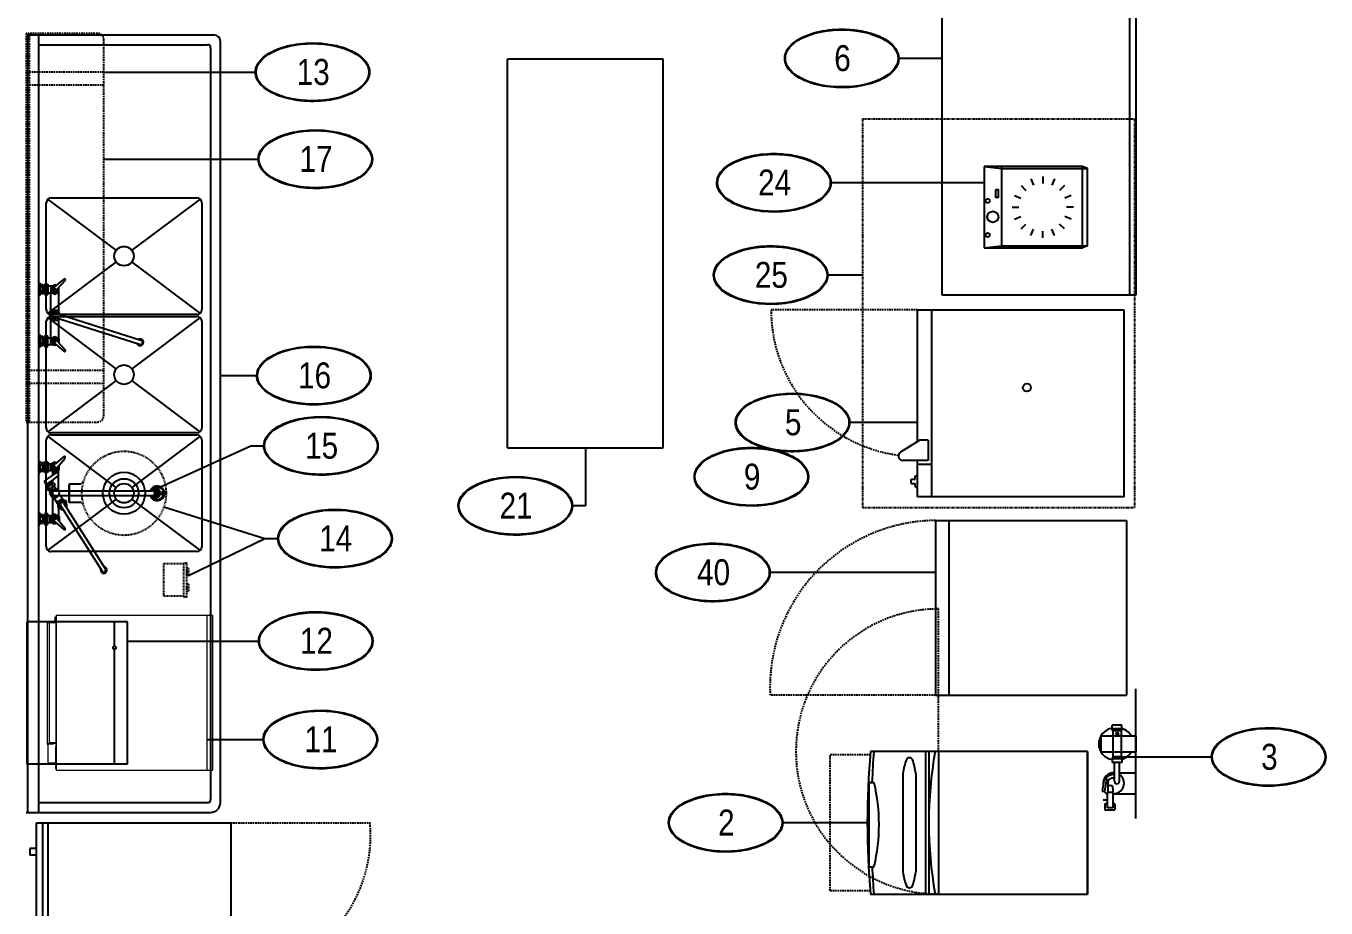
# Model space of a CAD drawing. Extents: x 1854 to 13881, y 653 to 2008.
# Drawn here: x 2935.5 to 3136.2, y 1582.8 to 1719 of the extents above; entities that cross this region are included whole.
import ezdxf
from ezdxf import colors
from ezdxf.entities.mleader import LeaderData, LeaderLine
from ezdxf.enums import TextEntityAlignment as Align
from ezdxf.math import Vec2, Vec3

# ---------------------------------------------------------------- set-up
doc = ezdxf.new("R2010")
doc.units = 0
doc.header["$LTSCALE"] = 0.5
doc.header["$MEASUREMENT"] = 0
for name, pattern in [('DASHED', [0.75, 0.5, -0.25]), ('HIDDEN', [0.375, 0.25, -0.125]), ('PHANTOM2', [1.25, 0.625, -0.125, 0.125, -0.125, 0.125, -0.125])]:
    doc.linetypes.add(name, pattern=pattern)
for name, color, linetype in [('200', 8, 'Continuous'), ('201', 8, 'HIDDEN'), ('204', 8, 'Continuous'), ('206-KCL-DS', 8, 'DASHED'), ('FS-EQPLAN', 8, 'Continuous'), ('FS-EQUIP', 8, 'Continuous'), ('FS-EXHAUST', 8, 'PHANTOM2'), ('P-PLBG-ITEM', 8, 'Continuous')]:
    doc.layers.add(name, color=color, linetype=linetype)
doc.styles.get("Standard").update_dxf_attribs({"font": 'technic_.ttf', "height": 5})

# ---------------------------------------------------------------- blocks, each defined once
blk = doc.blocks.new('MNAX250P')
at = {"layer": '200'}
for p, q in [((12, -4.83), (12, -28.35)), ((34, -4.83), (12, -4.83)), ((34, -28.35), (34, -4.83)), ((12, -27.85), (34, -27.85))]:
    blk.add_line(p, q, dxfattribs=at)
blk.add_arc((23, 33.33), 62.66, 259.8895, 280.1105, dxfattribs=at)
at = {"layer": '206-KCL-DS'}
blk.add_line((12, -27.85), (-10, -27.85), dxfattribs=at)
blk.add_arc((12, -27.85), 22, 180, 0, dxfattribs=at)
blk = doc.blocks.new('MNB040P')
at = {"layer": '200'}
for p, q in [((8, -5), (8, -38.5)), ((8, -5), (30, -5)), ((30, -38.5), (30, -5)), ((8, -29.5), (30, -29.5)), ((8, -30), (30, -30)), ((11.4, -31.5), (26.6, -31.5)), ((11.4, -33.5), (26.6, -33.5)), ((12.77, -38.77), (12.77, -37.94)), ((25.78, -38.74), (25.78, -37.94)), ((12.77, -38.77), (25.78, -38.74))]:
    blk.add_line(p, q, dxfattribs=at)
for centre, radius, start, end in [((9.5, -32.5), 0.527, 118.7662, 241.2338), ((12.54, -40.68), 9.25, 97.039, 110.8817), ((25.46, -40.68), 9.25, 69.1183, 82.961), ((28.5, -32.5), 0.527, 298.7662, 61.2338), ((12.54, -24.32), 9.25, 249.1183, 262.961), ((25.46, -24.32), 9.25, 277.039, 290.8817), ((23, 186.25), 224.76, 266.1733, 267.3918), ((19.28, -65.43), 28.24, 76.8326, 103.1674), ((15, 186.25), 224.76, 272.7494, 273.8267), ((19, 82.25), 121.25, 264.7949, 275.2051)]:
    blk.add_arc(centre, radius, start, end, dxfattribs=at)
at = {"layer": '206-KCL-DS'}
for p, q in [((8.5, -38.5), (8.5, -44.75)), ((29.5, -38.5), (29.5, -44.75)), ((29.5, -44.75), (8.5, -44.75))]:
    blk.add_line(p, q, dxfattribs=at)
blk = doc.blocks.new('EVA45P')
at = {"layer": '200'}
for p, q in [((19.99, 0), (0, 0)), ((7.25, 0), (9.75, 0)), ((7.25, -5.4), (7.25, 0)), ((9.75, -5.4), (9.75, 0)), ((12.95, -2.54), (12.95, 0)), ((16.2, -3.45), (16.2, 0)), ((6.17, -2.19), (5.62, -2.19)), ((5.62, -2.19), (5.62, -3.69)), ((6.17, -3.69), (5.62, -3.69)), ((10.83, -2.19), (11.38, -2.19)), ((10.83, -3.69), (11.38, -3.69)), ((11.38, -2.19), (11.38, -3.69)), ((14.27, -2.54), (11.38, -2.54)), ((14.27, -3.34), (11.38, -3.34)), ((15.33, -3.56), (16.01, -3.56)), ((18.38, -3.53), (16.01, -3.53)), ((16.01, -3.53), (16.01, -4.39)), ((17.74, -3.26, -0.08), (18.68, -3.26, -0.08)), ((17.74, -3.26, -0.08), (17.74, -3.53, -0.08)), ((18.68, -4.81), (18.68, -3.26)), ((15.33, -4.36), (16.01, -4.36)), ((18.38, -4.39), (16.01, -4.39)), ((17.74, -4.39, -0.08), (17.74, -4.81, -0.08)), ((17.74, -4.81, -0.08), (18.68, -4.81, -0.08))]:
    blk.add_line(p, q, dxfattribs=at)
for centre, radius, start, end in [((8.75, -3), 2.75, 123.0557, 162.8826), ((8.25, -3), 2.75, 17.1174, 56.9443), ((8.5, -3.31), 2.44, 189.0145, 350.9855), ((14.57, -3.45), 1.62, 176.2036, 278.5383), ((14.27, -2.94), 0.4, 270, 90), ((15.33, -3.96), 0.4, 90, 270), ((15.44, -3.45), 1.85, 357.3003, 357.4357), ((14.7, -3.45), 1.85, 308.9305, 329.2327)]:
    blk.add_arc(centre, radius, start, end, dxfattribs=at)
at = {"layer": '204'}
for p, q in [((6.17, -2.19), (6.48, -2.29)), ((6.17, -2.19), (6.17, -3.69)), ((6.48, -3.56), (6.17, -3.69)), ((6.48, -2.29), (10.52, -2.29)), ((6.48, -2.29), (6.48, -3.56)), ((6.48, -3.56), (10.52, -3.56)), ((10.83, -2.19), (10.52, -2.29)), ((10.52, -2.29), (10.52, -3.56)), ((10.52, -3.56), (10.83, -3.69)), ((10.83, -2.19), (10.83, -3.69)), ((18.38, -3.53), (18.38, -4.39)), ((7.25, -5.4), (9.75, -5.4)), ((13.86, -4.89, 0.08), (13.93, -4.49, 0.08)), ((13.86, -4.89, 0.08), (15.8, -5.23, 0.08)), ((13.92, -4.26, 0.08), (13.96, -4.03, 0.08)), ((13.92, -4.26, 0.08), (14.51, -4.37, 0.08)), ((15.87, -4.83, 0.08), (13.93, -4.49, 0.08)), ((14.02, -4.51, 0.08), (14.06, -4.29, 0.08)), ((14.51, -4.37, 0.08), (15.27, -4.37, 0.08)), ((15.11, -4.7, 0.08), (15.11, -4.7, 0.08)), ((15.11, -4.7, 0.08), (15.11, -4.7, 0.08)), ((15.8, -5.23, 0.08), (15.87, -4.83, 0.08)), ((17.19, -4.39), (17.19, -5.07, -0.04))]:
    blk.add_line(p, q, dxfattribs=at)
blk.add_circle((6.93, -2.86), 0.19, dxfattribs=at)
for centre, radius, start, end in [((14.57, -3.45), 1.62, 356.9234, 146.0466), ((14.7, -3.45, 0.08), 1.47, 175.8163, 237.0627), ((14.7, -3.45, 0.08), 0.938, 173.4106, 218.2162)]:
    blk.add_arc(centre, radius, start, end, dxfattribs=at)
blk = doc.blocks.new('MTB034P')
at = {"layer": '200'}
for p, q in [((31.88, -2), (3, -2)), ((3, -33.88), (3, -2)), ((31.88, -2), (31.88, -33.88)), ((31.88, -31.69), (3, -31.69)), ((26.81, -33.88), (26.81, -31.69)), ((23.35, -33.88), (3, -33.88)), ((23.13, -32.26), (23.13, -33.52)), ((23.13, -32.26), (26.24, -32.26)), ((23.13, -33.52), (24.96, -36.51)), ((26.24, -32.26), (26.24, -36.15)), ((31.88, -33.88), (26.24, -33.88)), ((28.66, -34.24), (28.5, -33.88)), ((30.29, -34.24), (30.46, -33.88)), ((29.16, -34.24), (28.66, -34.24)), ((29.16, -34.89), (29.16, -34.24)), ((29.79, -34.89), (29.16, -34.89)), ((29.79, -34.89), (29.79, -34.24)), ((30.29, -34.24), (29.79, -34.24))]:
    blk.add_line(p, q, dxfattribs=at)
blk.add_circle((15, -17), 0.626, dxfattribs=at)
blk.add_arc((25.55, -36.15), 0.689, 211.509, 0, dxfattribs=at)
at = {"layer": '206-KCL-DS'}
blk.add_line((3, -33.88), (3, -56.5), dxfattribs=at)
blk.add_arc((3, -33.88), 22.62, 270, 352.5076, dxfattribs=at)
blk = doc.blocks.new('HC77067P')
at = {"layer": '200', "lineweight": 20}
for p, q in [((4.13, -1.36), (4.13, 0)), ((22.8, 0), (4.13, 0)), ((22.8, -1.21), (22.8, 0)), ((0, -25.51), (0, -1.39)), ((23.94, -1.39), (0, -1.39)), ((1.44, -1.3), (0.33, -1.3)), ((0.88, -1.39), (0.88, -1.36)), ((23.06, -1.36), (0.88, -1.36)), ((1.11, -1.3), (1.11, -0.19)), ((1.11, -0.19), (1.15, -0.19)), ((1.15, -0.15), (1.15, -1.3)), ((1.15, -0.15), (4.03, -0.15)), ((1.44, -1.3), (1.44, -1.29)), ((3.63, -1.29), (1.44, -1.29)), ((3.63, -1.36), (3.63, -1.29)), ((4.03, -0.99), (4.03, -0.1)), ((4.07, -0.99), (4.03, -0.99)), ((4.07, -0.99), (4.07, -0.1)), ((4.07, -0.15), (4.13, -0.15)), ((4.28, -1.36), (4.28, -0.44)), ((4.36, -0.36), (22.8, -0.36)), ((22.84, -1.21), (22.84, -0.09)), ((22.9, -1.27), (23.68, -1.27)), ((23.68, -1.3), (22.9, -1.3)), ((23.06, -1.36), (23.06, -1.39)), ((23.68, -1.27), (23.68, -1.3)), ((23.94, -1.39), (23.94, -25.51)), ((0, -24.7), (23.94, -24.7)), ((0.07, -25.59), (23.87, -25.59))]:
    blk.add_line(p, q, dxfattribs=at)
for centre, radius, start, end in [((4.13, -0.1), 0.098, 90, 180), ((0.33, -1.45), 0.141, 90, 157.4298), ((4.13, -0.1), 0.063, 90, 180), ((4.36, -0.44), 0.08, 90, 180), ((22.74, -0.09), 0.098, 0, 49.9542), ((22.9, -1.21), 0.098, 180, 270), ((22.9, -1.21), 0.063, 180, 270), ((23.61, -1.45), 0.141, 22.5702, 90), ((0.07, -25.51), 0.0716, 180, 270), ((23.87, -25.51), 0.0716, 270, 360)]:
    blk.add_arc(centre, radius, start, end, dxfattribs=at)
blk = doc.blocks.new('ADA233P')
at = {"layer": '200'}
for p, q in [((0, 0), (22, 0)), ((22, -15.5), (22, 0)), ((0, -15.5), (0, 0)), ((0, -13.5), (17.75, -13.5)), ((18.25, -13.5), (22, -13.5)), ((0, -15.5), (22, -15.5))]:
    blk.add_line(p, q, dxfattribs=at)
blk.add_circle((18, -13.5), 0.25, dxfattribs=at)
blk = doc.blocks.new('Wall shelf 1260')
at = {"layer": 'FS-EQUIP', "linetype": 'DASHED'}
for p, q in [((34.1, 6.24), (-25.9, 6.24)), ((-25.9, 6.24), (-25.9, -4.76)), ((-19.9, 6.24), (-19.9, -5.76)), ((-17.9, 6.24), (-17.9, -5.76)), ((26.1, -5.76), (26.1, 6.24)), ((28.1, -5.76), (28.1, 6.24)), ((34.1, -4.76), (34.1, 6.24)), ((34.1, 5.74), (-25.9, 5.74)), ((-24.9, -5.76), (33.1, -5.76))]:
    blk.add_line(p, q, dxfattribs=at)
for centre, start, end in [((-24.9, -4.76), 180, 270), ((33.1, -4.76), 270, 0)]:
    blk.add_arc(centre, 1, start, end, dxfattribs=at)
blk = doc.blocks.new('SJA025P')
at = {"layer": '200'}
for p, q in [((-17.58, -6.81), (-15.74, -6.81)), ((-17.58, -6.81), (-17.58, -9.7)), ((-17.58, -9.7), (-17.58, -7)), ((-15.74, -9.7), (-17.58, -9.7))]:
    blk.add_line(p, q, dxfattribs=at)
for radius in [3.25, 2.25]:
    blk.add_circle((-9.09, -8.25), radius, dxfattribs=at)
at = {"layer": '201'}
for p, q in [((-15.38, -6.58), (-15.74, -6.81)), ((-15.38, -9.93), (-15.74, -9.7))]:
    blk.add_line(p, q, dxfattribs=at)
blk.add_circle((-9.09, -8.25), 6.5, dxfattribs=at)
blk = doc.blocks.new('SJA006P')
at = {"layer": '201'}
for p, q in [((-5.21, -0.18), (-0.15, -0.18)), ((-5.21, -3.23), (-5.21, -0.18)), ((-0.15, -0.18), (-0.15, -3.23)), ((-5.33, -3.73), (-5.33, -3.23)), ((-5.33, -3.23), (-0.03, -3.23)), ((-5.33, -3.73), (-0.03, -3.73)), ((-4.46, -3.98), (-4.46, -3.73)), ((-4.46, -3.73), (-3.34, -3.73)), ((-3.34, -3.98), (-4.46, -3.98)), ((-3.34, -3.98), (-3.34, -3.73)), ((-2.02, -3.98), (-2.02, -3.73)), ((-2.02, -3.73), (-0.9, -3.73)), ((-0.9, -3.98), (-2.02, -3.98)), ((-0.9, -3.98), (-0.9, -3.73)), ((-0.03, -3.23), (-0.03, -3.73))]:
    blk.add_line(p, q, dxfattribs=at)
blk = doc.blocks.new('F-pre-add on faucet splash')
at = {"layer": 'FS-EQUIP', "linetype": 'Continuous'}
for p, q in [((8.58, 15), (8.58, 16.17)), ((8.88, 15), (8.88, 16.17)), ((8.75, 14.78), (8.23, 14.48)), ((8.23, 14.48), (8.23, 13.89)), ((8.33, 14.9), (8.33, 14.56)), ((8.38, -0.94), (8.38, 14.18)), ((9.26, 14.48), (8.75, 14.78)), ((9.07, -0.94), (9.07, 14.18)), ((9.14, 14.56), (9.14, 14.91)), ((9.26, 13.89), (9.26, 14.48)), ((8.23, 13.89), (8.38, 13.8)), ((9.07, 13.78), (9.26, 13.89)), ((10.31, 0.49), (20.44, 6.91)), ((10.64, -0.02), (20.76, 6.39)), ((4.35, -0.96), (3.1, 0.49)), ((4.75, -0.57), (3.3, 0.68)), ((9.72, 0.3), (9.07, -0.11)), ((10.03, 0.9), (9.66, 0.19)), ((9.66, 0.19), (10.09, -0.5)), ((10.84, 0.94), (10.03, 0.9)), ((10.89, 0.86), (10.84, 0.94)), ((10.9, -0.47), (11.28, 0.25)), ((11.28, 0.25), (11.22, 0.34)), ((12.7, -0.57), (14.15, 0.68)), ((13.1, -0.96), (14.34, 0.49)), ((4.09, -0.66), (3.94, -0.94)), ((3.94, -0.94), (4.33, -1.62)), ((4.18, -2.01), (4.18, -1.36)), ((4.33, -1.62), (5.12, -1.62)), ((5.12, -0.25), (4.39, -0.25)), ((5.51, -0.94), (5.12, -0.25)), ((5.12, -1.62), (5.51, -0.94)), ((8.38, -0.34), (5.17, -0.34)), ((5.25, -2.01), (5.25, -1.56)), ((5.98, -1.21), (5.35, -1.21)), ((6.54, -2.04), (5.4, -0.36)), ((6.68, -1.16), (6.21, -0.61)), ((7.23, -1.21), (6.72, -1.21)), ((7.37, -2.24), (6.72, -1.21)), ((6.94, -1.56), (7.16, -1.56)), ((7.01, -1.67), (7.17, -1.57)), ((7.54, -2.14), (7.1, -1.46)), ((7.15, -1.09), (7.52, -0.86)), ((7.89, -2.25), (7.15, -1.09)), ((7.28, -2.1), (7.44, -2)), ((7.33, -1.37), (7.7, -1.13)), ((8.26, -2.02), (7.52, -0.86)), ((8.11, -0.71), (7.63, -1.02)), ((7.71, -1.98), (8.08, -1.74)), ((8.38, -0.42), (8.1, -0.58)), ((8.1, -1.3), (8.1, -0.58)), ((8.72, -1.66), (8.1, -1.3)), ((8.7, -1.52), (8.16, -1.86)), ((9.35, -1.3), (8.72, -1.66)), ((9.35, -0.58), (9.07, -0.42)), ((10.33, -0.49), (9.31, -1.13)), ((9.35, -1.3), (9.35, -0.58)), ((12.09, -1.21), (9.35, -1.21)), ((10.09, -0.5), (10.9, -0.47)), ((10.97, -0.34), (12.28, -0.34)), ((11.94, -0.94), (12.33, -0.25)), ((12.33, -1.62), (11.94, -0.94)), ((12.2, -2.01), (12.2, -1.56)), ((12.33, -0.25), (13.06, -0.25)), ((13.12, -1.62), (12.33, -1.62)), ((13.51, -0.94), (13.12, -1.62)), ((13.26, -2.01), (13.26, -1.36)), ((13.35, -0.66), (13.51, -0.94)), ((3.72, -3.31), (4.04, -3.17)), ((5.73, -3.31), (3.72, -3.31)), ((3.91, -2.01), (5.52, -2.01)), ((3.91, -2.53), (3.91, -2.01)), ((5.52, -2.53), (3.91, -2.53)), ((3.95, -3.21), (4.04, -3.17)), ((5.4, -3.17), (4.04, -3.17)), ((5.4, -2.79), (4.05, -2.79)), ((4.05, -2.79), (4.05, -3.17)), ((4.17, -2.53), (4.17, -2.79)), ((4.34, -2.01), (4.34, -2.53)), ((4.38, -2.79), (4.38, -3.17)), ((5.07, -2.79), (5.07, -3.17)), ((5.11, -2.01), (5.11, -2.53)), ((5.27, -2.53), (5.27, -2.79)), ((5.4, -2.79), (5.4, -3.17)), ((5.5, -3.21), (5.4, -3.17)), ((5.72, -3.31), (5.4, -3.17)), ((5.52, -2.01), (5.52, -2.53)), ((6.85, -2.53), (6.54, -2.04)), ((7.37, -2.24), (6.85, -2.53)), ((7.89, -2.25), (8.26, -2.02)), ((11.72, -3.31), (12.04, -3.17)), ((13.74, -3.31), (11.72, -3.31)), ((11.93, -2.01), (11.93, -2.53)), ((13.54, -2.01), (11.93, -2.01)), ((11.93, -2.53), (13.54, -2.53)), ((12.05, -2.79), (13.4, -2.79)), ((12.05, -2.79), (12.05, -3.17)), ((12.05, -3.17), (13.4, -3.17)), ((12.17, -2.53), (12.17, -2.79)), ((12.33, -2.01), (12.33, -2.53)), ((12.38, -2.79), (12.38, -3.17)), ((13.07, -2.79), (13.07, -3.17)), ((13.11, -2.01), (13.11, -2.53)), ((13.27, -2.53), (13.27, -2.79)), ((13.4, -2.79), (13.4, -3.17)), ((13.72, -3.31), (13.4, -3.17)), ((13.54, -2.53), (13.54, -2.01))]:
    blk.add_line(p, q, dxfattribs=at)
for centre, radius in [((4.73, -0.94), 0.125), ((8.72, -0.89), 0.636), ((12.72, -0.94), 0.125)]:
    blk.add_circle(centre, radius, dxfattribs=at)
for centre, radius, start, end in [((8.73, 16.11), 0.157, 16.6973, 163.3027), ((8.75, 14.88), 1.13, 98.3649, 246.4699), ((8.75, 14.88), 1, 99.418, 220.2976), ((8.7, 14.53), 0.777, 98.8896, 230.5746), ((8.69, 14.53), 0.516, 101.8455, 207.8101), ((8.72, 14.19), 0.344, 358.2933, 181.7067), ((8.73, 15.04), 0.157, 196.6973, 343.3027), ((8.75, 14.88), 1.13, 293.1286, 83.0369), ((8.75, 14.88), 1, 316.6428, 82.1625), ((8.77, 14.53), 0.777, 309.4254, 81.1104), ((8.79, 14.53), 0.516, 336.3778, 78.1545), ((20.6, 6.64), 0.485, 249.8925, 171.9995), ((20.6, 6.65), 0.305, 301.0047, 123.7042), ((3.22, 0.56), 0.141, 57.2835, 212.7165), ((10.47, 0.22), 0.559, 66.4749, 0.4966), ((10.47, 0.22), 0.443, 77.3837, 350.6187), ((10.45, 0.22), 0.306, 117.0986, 308.6472), ((14.22, 0.56), 0.141, 327.2835, 122.7165), ((4.72, -0.94), 0.555, 163.3337, 106.9662), ((4.73, -0.94), 0.375, 183.4134, 86.5866), ((5.63, -1.08), 0.75, 38.9257, 107.3415), ((6.3, -1.48), 0.5, 32.3545, 40.3545), ((7.48, -1.48), 0.375, 132.4796, 176.3657), ((8.72, -0.94), 0.53, 130.435, 49.565), ((8.72, -0.94), 0.344, 180, 0), ((12.72, -0.94), 0.555, 73.0338, 16.6663), ((12.72, -0.94), 0.375, 93.4134, 356.5866), ((4.38, -3.13), 3.66205343881779e-15, 236.3099, 111.8761), ((5.07, -3.13), 3.66205343881779e-15, 68.1239, 303.6901), ((7.67, -1.79), 0.375, 248.3432, 292.2293), ((12.38, -3.13), 3.66205343881779e-15, 236.3099, 111.8761), ((13.07, -3.13), 3.66205343881779e-15, 68.1239, 303.6901)]:
    blk.add_arc(centre, radius, start, end, dxfattribs=at)
blk = doc.blocks.new('F-Faucet - splash mounted')
at = {"layer": 'FS-EQUIP'}
for p, q in [((-2.46, 4.96), (-2.46, 2.93)), ((-2.46, 4.96), (-2.31, 4.63)), ((-1.94, 4.65), (-2.31, 4.65)), ((-1.68, 4.5), (-1.94, 4.5)), ((-1.68, 3.13), (-1.68, 4.76)), ((-1.68, 4.76), (-1.15, 4.76)), ((-1.15, 4.76), (-1.15, 3.13)), ((-1.15, 4.49), (-0.32, 4.49)), ((-2.46, 2.93), (-2.31, 3.27)), ((-1.94, 3.25), (-2.31, 3.25)), ((-1.68, 3.4), (-1.94, 3.4)), ((-1.68, 3.13), (-1.15, 3.13)), ((-1.15, 3.42), (-0.7, 3.42)), ((-2.46, -3.04), (-2.31, -3.37)), ((-2.46, -5.07), (-2.46, -3.04)), ((-1.94, -3.35), (-2.31, -3.35)), ((-1.68, -3.5), (-1.94, -3.5)), ((-1.68, -3.24), (-1.15, -3.24)), ((-1.68, -3.24), (-1.68, -4.87)), ((-1.15, -4.87), (-1.15, -3.24)), ((-1.15, -3.53), (-0.7, -3.53)), ((-2.46, -5.07), (-2.31, -4.73)), ((-1.94, -4.75), (-2.31, -4.75)), ((-1.68, -4.6), (-1.94, -4.6)), ((-1.68, -4.87), (-1.15, -4.87)), ((-1.15, -4.59), (-0.32, -4.59))]:
    blk.add_line(p, q, dxfattribs=at)
at = {"layer": 'FS-EQUIP', "linetype": 'Continuous'}
for p, q in [((-2.31, 3.25), (-2.31, 4.65)), ((-1.94, 4.32), (-2.31, 4.32)), ((-1.94, 3.25), (-1.94, 4.65)), ((-1.15, 4.33), (-1.68, 4.33)), ((-0.07, 4.63), (-0.69, 4.27)), ((-0.69, 4.27), (-0.69, 3.56)), ((0.15, 4.5), (-0.07, 4.63)), ((-0.06, 4.32), (1.35, 5.54)), ((0.29, 3.96), (1.54, 5.34)), ((0.54, 3.56), (0.54, 4.24)), ((-1.94, 3.57), (-2.31, 3.57)), ((-1.15, 3.57), (-1.68, 3.57)), ((-0.69, 3.56), (-0.07, 3.21)), ((-0.68, 0.31), (-0.68, 3.56)), ((-0.07, 3.21), (0.54, 3.56)), ((0.52, 0.4), (0.52, 3.55)), ((-0.48, 0.67), (-0.9, -0.06)), ((0.36, 0.67), (-0.48, 0.67)), ((13.17, -3.95), (0.05, 0.23)), ((0.74, 0.01), (0.36, 0.67)), ((-0.9, -0.06), (-0.48, -0.79)), ((-0.68, -3.66), (-0.68, -0.43)), ((-0.48, -0.79), (0.36, -0.79)), ((13.01, -4.56), (-0.12, -0.38)), ((0.36, -0.79), (0.49, -0.57)), ((0.52, -3.65), (0.52, -0.58)), ((-2.31, -3.35), (-2.31, -4.75)), ((-1.94, -3.68), (-2.31, -3.68)), ((-1.94, -3.35), (-1.94, -4.75)), ((-1.15, -3.67), (-1.68, -3.67)), ((-0.69, -3.67), (-0.07, -3.31)), ((-0.69, -4.38), (-0.69, -3.67)), ((-0.07, -3.31), (0.54, -3.67)), ((0.54, -3.67), (0.54, -4.35)), ((-1.94, -4.43), (-2.31, -4.43)), ((-1.15, -4.43), (-1.68, -4.43)), ((-0.07, -4.73), (-0.69, -4.38)), ((0.15, -4.61), (-0.07, -4.73)), ((-0.06, -4.42), (1.35, -5.64)), ((0.29, -4.06), (1.54, -5.44))]:
    blk.add_line(p, q, dxfattribs=at)
at = {"layer": 'FS-EQUIP'}
blk.add_lwpolyline([(0.98, -0.06), (1, -0.04)], dxfattribs=at)
at = {"layer": 'FS-EQUIP', "linetype": 'Continuous'}
for centre in [(-0.08, 3.95), (-0.08, -4.05)]:
    blk.add_circle(centre, 0.125, dxfattribs=at)
for centre, radius, start, end in [((-0.07, 3.92), 0.555, 73.3337, 22.5412), ((-0.08, 3.95), 0.372, 86.5161, 1.8206), ((1.43, 5.42), 0.141, 327.2835, 122.7165), ((-0.08, -0.05), 0.508, 21.3469, 304.6498), ((-0.14, -0.04), 0.337, 54.5519, 275.0548), ((-0.07, -4.02), 0.555, 337.4588, 286.6663), ((-0.08, -4.05), 0.372, 358.1794, 273.4839), ((13.08, -4.23), 0.512, 203.1807, 127.0533), ((13.14, -4.27), 0.32, 245.7769, 84.0137), ((1.43, -5.52), 0.141, 237.2835, 32.7165)]:
    blk.add_arc(centre, radius, start, end, dxfattribs=at)
blk = doc.blocks.new('Sink 18x24')
at = {"layer": 'FS-EQUIP'}
for p, q in [((-9, -11.25), (-9, 11.25)), ((-8.81, 11.75), (-0.9, 1.2)), ((-8.25, 12), (8.25, 12)), ((8.81, 11.75), (0.9, 1.2)), ((9, 11.25), (9, -11.25)), ((-0.9, -1.2), (-8.81, -11.75)), ((0.9, -1.2), (8.81, -11.75)), ((8.25, -12), (-8.25, -12))]:
    blk.add_line(p, q, dxfattribs=at)
blk.add_circle((0, 0), 1.5, dxfattribs=at)
for centre, start, end in [((-8.25, 11.25), 90, 180), ((8.25, 11.25), 0, 90), ((-8.25, -11.25), 180, 270), ((8.25, -11.25), 270, 0)]:
    blk.add_arc(centre, 0.75, start, end, dxfattribs=at)
blk = doc.blocks.new('ADC005P')
at = {"layer": '200'}
for p, q in [((0, 0), (0, -24)), ((0, 0), (60, 0)), ((60, -24), (60, 0)), ((0, -24), (60, -24))]:
    blk.add_line(p, q, dxfattribs=at)
blk = doc.blocks.new('SRA016P')
at = {"layer": '200'}
for p, q in [((0.34, 0), (0, -0.75)), ((12.25, 0), (0.34, 0)), ((12.25, 0), (12.59, -0.75)), ((0, -0.75), (0, -15.95)), ((12.59, -15.95), (12.59, -0.75)), ((0, -15.95), (12.59, -15.95))]:
    blk.add_line(p, q, dxfattribs=at)
at = {"layer": '204'}
for p, q in [((0.34, -13.2), (0.34, 0)), ((12.25, -13.2), (12.25, 0)), ((12.59, -0.75), (0, -0.75)), ((2.96, -3.55), (3.71, -4.3)), ((4.5, -2.53), (4.9, -3.5)), ((6.31, -2.17), (6.31, -3.22)), ((8.13, -2.53), (7.72, -3.5)), ((9.66, -3.55), (8.92, -4.3)), ((1.94, -5.09), (2.91, -5.49)), ((10.69, -5.09), (9.72, -5.49)), ((1.57, -6.9), (2.63, -6.9)), ((11.05, -6.9), (10, -6.9)), ((1.94, -8.72), (2.91, -8.31)), ((2.96, -10.25), (3.71, -9.51)), ((9.66, -10.25), (8.92, -9.51)), ((10.69, -8.72), (9.72, -8.31)), ((4.5, -11.28), (4.9, -10.31)), ((6.31, -11.64), (6.31, -10.59)), ((8.13, -11.28), (7.72, -10.31)), ((0, -15.95), (0.34, -13.2)), ((12.59, -13.2), (0, -13.2)), ((12.59, -15.95), (12.25, -13.2))]:
    blk.add_line(p, q, dxfattribs=at)
blk.add_lwpolyline([(3.64, -14.19), (4.76, -14.19), (4.76, -13.75), (3.64, -13.75)], close=True, dxfattribs=at)
for centre, radius in [((7.8, -14.61), 0.857), ((5.32, -15.39), 0.316), ((10.6, -15.39), 0.316)]:
    blk.add_circle(centre, radius, dxfattribs=at)
blk = doc.blocks.new('TFEY03P')
at = {"layer": '200'}
for p, q in [((0, 0), (27, 0)), ((0, -29.5), (0, 0)), ((27, -29.5), (27, 0)), ((0, -29.5), (27, -29.5))]:
    blk.add_line(p, q, dxfattribs=at)
at = {"layer": '204'}
blk.add_line((0, -27.44), (27, -27.44), dxfattribs=at)
at = {"layer": '206-KCL-DS'}
blk.add_line((27, -29.5), (27, -55.04), dxfattribs=at)
blk.add_arc((25.78, -29.28), 25.78, 180.4878, 272.7041, dxfattribs=at)
blk = doc.blocks.new('ITEM NUMBER')
at = {"layer": 'FS-EQPLAN', "linetype": 'Continuous', "transparency": 16777216}
blk.add_ellipse((-0.26, 0.57), major_axis=(-8.71, 0), ratio=0.506427, dxfattribs=at)
blk.add_open_spline([(-9.07, 0.57), (-9.07, 0.19), (-8.97, -0.19), (-8.44, -1.25), (-7.78, -1.89), (-5.97, -2.94), (-4.83, -3.35), (-2.3, -3.87), (-0.92, -3.98), (1.81, -3.87), (3.14, -3.65), (5.47, -2.93), (6.47, -2.43), (7.81, -1.33), (8.23, -0.77), (8.59, 0.31), (8.59, 0.82), (8.27, 1.8), (7.96, 2.27), (7.06, 3.14), (6.47, 3.53), (5.09, 4.19), (4.29, 4.47), (2.57, 4.87), (1.64, 5), (-0.62, 5.13), (-1.97, 5.05), (-4.47, 4.59), (-5.62, 4.22), (-7.48, 3.25), (-8.2, 2.65), (-8.91, 1.54), (-9.07, 1.06), (-9.07, 0.57)], degree=3, knots=[0, 0, 0, 0, 0.249186, 0.249186, 0.71657, 0.71657, 1.183954, 1.183954, 1.651338, 1.651338, 2.118721, 2.118721, 2.586105, 2.586105, 2.978476, 2.978476, 3.303272, 3.303272, 3.628068, 3.628068, 3.952865, 3.952865, 4.277661, 4.277661, 4.602457, 4.602457, 5.05749, 5.05749, 5.512523, 5.512523, 5.967556, 5.967556, 6.283185, 6.283185, 6.283185, 6.283185], dxfattribs=at)
blk.add_attdef('NUM', text='', height=4, dxfattribs=at).set_placement((-0.15, 0.61), align=Align.MIDDLE_CENTER)
blk = doc.blocks.new('_None')
blk = doc.blocks.new('TFPY04P')
at = {"layer": '200'}
for p, q in [((4, 0), (5, 0)), ((68.25, 0), (67.25, 0)), ((0, -1), (72.25, -1)), ((0, -31), (0, -1)), ((0, -2), (72.25, -2)), ((4, -1), (4, 0)), ((5, -1), (5, 0)), ((67.25, -1), (67.25, 0)), ((68.25, -1), (68.25, 0)), ((72.25, -1), (72.25, -31)), ((0, -2.81), (72.25, -2.81)), ((72.25, -31), (0, -31))]:
    blk.add_line(p, q, dxfattribs=at)
at = {"layer": '206-KCL-DS'}
for p, q in [((0, -31), (0, -52.5)), ((24, -31), (24, -52.5)), ((72.25, -31), (72.25, -52.5))]:
    blk.add_line(p, q, dxfattribs=at)
for centre, start, end in [((1.96, -30.94), 264.796, 359.8361), ((25.96, -30.94), 264.796, 359.8361), ((70.29, -30.94), 180.1639, 275.204)]:
    blk.add_arc(centre, 21.65, start, end, dxfattribs=at)

msp = doc.modelspace()

# ---------------------------------------------------------------- linework, layer by layer
at = {"layer": 'FS-EQUIP'}
for p, q in [((3106.87, 1780.52), (3106.87, 1677.44)), ((3105.87, 1779.52), (3105.87, 1677.44)), ((3076.95, 1677.44), (3076.95, 1750.52)), ((2935.76, 1717.59), (2935.76, 1597.59)), ((2935.76, 1717.59), (2964.51, 1717.59)), ((2937.51, 1597.59), (2937.51, 1717.59)), ((2937.51, 1716.09), (2963.51, 1716.09)), ((2965.51, 1599.09), (2965.51, 1716.59)), ((2964.01, 1715.59), (2964.01, 1599.59)), ((3106.87, 1677.44), (3076.95, 1677.44)), ((2935.51, 1597.59), (2961.56, 1597.59)), ((2937.51, 1599.09), (2963.51, 1599.09)), ((2961.56, 1597.59), (2964.01, 1597.59))]:
    msp.add_line(p, q, dxfattribs=at)
for centre, radius, start, end in [((2963.51, 1715.59), 0.5, 0, 90), ((2964.51, 1716.59), 1, 360, 89.7593), ((2963.51, 1599.59), 0.5, 270, 360), ((2964.01, 1599.09), 1.5, 270, 360)]:
    msp.add_arc(centre, radius, start, end, dxfattribs=at)
at = {"layer": 'FS-EXHAUST'}
for p, q in [((3064.65, 1704.64), (3064.65, 1644.64)), ((3064.65, 1704.64), (3106.65, 1704.64)), ((3106.65, 1704.64), (3106.65, 1644.64)), ((3064.65, 1644.64), (3106.65, 1644.64))]:
    msp.add_line(p, q, dxfattribs=at)
at = {"layer": 'P-PLBG-ITEM'}
for p, q in [((2969.15, 1665.01), (2971.15, 1665.01)), ((3064.65, 1657.77), (3062.65, 1657.77)), ((2970.23, 1654.16), (2972.23, 1654.16)), ((2960.61, 1634.15), (2972.4, 1639.84)), ((2972.4, 1639.84), (2974.4, 1639.84)), ((2970.13, 1608.84), (2972.13, 1608.84)), ((3116.55, 1606.14), (3118.55, 1606.14)), ((3054.33, 1595.99), (3052.33, 1595.99))]:
    msp.add_line(p, q, dxfattribs=at)
for points in [[(2965.51, 1665.01), (2969.15, 1665.01)], [(3073.16, 1657.77), (3064.65, 1657.77)], [(2955.72, 1647.59), (2970.23, 1654.16)], [(2956.79, 1644.76), (2972.4, 1639.84)], [(2963.46, 1608.84), (2970.13, 1608.84)], [(3104.59, 1606.14), (3116.55, 1606.14)], [(3065.39, 1595.99), (3054.33, 1595.99)]]:
    msp.add_lwpolyline(points, dxfattribs=at)
for centre in [(2979.95, 1665.01), (3053.85, 1657.77), (2981.04, 1654.16), (3047.5, 1649.39), (2983.21, 1639.84), (2980.94, 1608.83), (3127.36, 1606.14), (3043.52, 1595.98)]:
    msp.add_ellipse(centre, major_axis=(-8.71, 0), ratio=0.506427, dxfattribs=at)
for points in [[(2971.15, 1665.01), (2971.15, 1664.62), (2971.24, 1664.24), (2971.77, 1663.19), (2972.44, 1662.55), (2974.24, 1661.5), (2975.38, 1661.09), (2977.91, 1660.56), (2979.3, 1660.46), (2982.02, 1660.57), (2983.35, 1660.79), (2985.69, 1661.51), (2986.69, 1662.01), (2988.03, 1663.1), (2988.45, 1663.67), (2988.8, 1664.75), (2988.8, 1665.26), (2988.49, 1666.24), (2988.17, 1666.71), (2987.27, 1667.57), (2986.68, 1667.96), (2985.3, 1668.63), (2984.51, 1668.9), (2982.78, 1669.31), (2981.86, 1669.44), (2979.6, 1669.56), (2978.24, 1669.48), (2975.74, 1669.03), (2974.59, 1668.65), (2972.73, 1667.68), (2972.02, 1667.09), (2971.3, 1665.98), (2971.15, 1665.49), (2971.15, 1665.01)], [(3045.04, 1657.77), (3045.04, 1657.38), (3045.13, 1657), (3045.66, 1655.95), (3046.33, 1655.31), (3048.13, 1654.26), (3049.28, 1653.85), (3051.81, 1653.32), (3053.19, 1653.22), (3055.91, 1653.33), (3057.24, 1653.55), (3059.58, 1654.27), (3060.58, 1654.77), (3061.92, 1655.86), (3062.34, 1656.43), (3062.69, 1657.51), (3062.69, 1658.02), (3062.38, 1659), (3062.06, 1659.47), (3061.16, 1660.33), (3060.58, 1660.72), (3059.19, 1661.39), (3058.4, 1661.66), (3056.67, 1662.07), (3055.75, 1662.2), (3053.49, 1662.32), (3052.13, 1662.24), (3049.63, 1661.79), (3048.48, 1661.41), (3046.62, 1660.44), (3045.91, 1659.85), (3045.19, 1658.74), (3045.04, 1658.25), (3045.04, 1657.77)], [(2972.23, 1654.16), (2972.23, 1653.78), (2972.33, 1653.4), (2972.86, 1652.34), (2973.52, 1651.7), (2975.33, 1650.65), (2976.47, 1650.24), (2979, 1649.72), (2980.38, 1649.61), (2983.11, 1649.72), (2984.44, 1649.94), (2986.77, 1650.66), (2987.77, 1651.16), (2989.11, 1652.26), (2989.53, 1652.82), (2989.89, 1653.9), (2989.89, 1654.41), (2989.57, 1655.39), (2989.26, 1655.86), (2988.36, 1656.72), (2987.77, 1657.12), (2986.39, 1657.78), (2985.59, 1658.05), (2983.87, 1658.46), (2982.94, 1658.59), (2980.68, 1658.72), (2979.33, 1658.64), (2976.83, 1658.18), (2975.68, 1657.81), (2973.82, 1656.83), (2973.1, 1656.24), (2972.39, 1655.13), (2972.23, 1654.64), (2972.23, 1654.16)], [(3038.69, 1649.39), (3038.69, 1649.01), (3038.79, 1648.63), (3039.32, 1647.57), (3039.98, 1646.93), (3041.79, 1645.88), (3042.93, 1645.47), (3045.46, 1644.95), (3046.84, 1644.84), (3049.56, 1644.95), (3050.9, 1645.17), (3053.23, 1645.89), (3054.23, 1646.39), (3055.57, 1647.49), (3055.99, 1648.05), (3056.35, 1649.13), (3056.35, 1649.64), (3056.03, 1650.62), (3055.72, 1651.09), (3054.82, 1651.96), (3054.23, 1652.35), (3052.85, 1653.01), (3052.05, 1653.29), (3050.33, 1653.69), (3049.4, 1653.82), (3047.14, 1653.95), (3045.79, 1653.87), (3043.29, 1653.41), (3042.14, 1653.04), (3040.28, 1652.07), (3039.56, 1651.47), (3038.85, 1650.36), (3038.69, 1649.88), (3038.69, 1649.39)], [(2974.4, 1639.84), (2974.4, 1639.46), (2974.5, 1639.08), (2975.03, 1638.02), (2975.69, 1637.38), (2977.5, 1636.33), (2978.64, 1635.92), (2981.17, 1635.4), (2982.56, 1635.29), (2985.28, 1635.4), (2986.61, 1635.62), (2988.94, 1636.34), (2989.94, 1636.84), (2991.28, 1637.94), (2991.71, 1638.5), (2992.06, 1639.58), (2992.06, 1640.09), (2991.74, 1641.07), (2991.43, 1641.54), (2990.53, 1642.41), (2989.94, 1642.8), (2988.56, 1643.46), (2987.76, 1643.74), (2986.04, 1644.14), (2985.11, 1644.27), (2982.85, 1644.4), (2981.5, 1644.32), (2979, 1643.86), (2977.85, 1643.49), (2975.99, 1642.52), (2975.27, 1641.92), (2974.56, 1640.81), (2974.4, 1640.33), (2974.4, 1639.84)], [(2972.13, 1608.83), (2972.13, 1608.45), (2972.23, 1608.07), (2972.76, 1607.01), (2973.42, 1606.38), (2975.23, 1605.33), (2976.37, 1604.91), (2978.9, 1604.39), (2980.29, 1604.28), (2983.01, 1604.39), (2984.34, 1604.61), (2986.67, 1605.33), (2987.67, 1605.84), (2989.01, 1606.93), (2989.44, 1607.49), (2989.79, 1608.58), (2989.79, 1609.08), (2989.47, 1610.06), (2989.16, 1610.54), (2988.26, 1611.4), (2987.67, 1611.79), (2986.29, 1612.45), (2985.49, 1612.73), (2983.77, 1613.13), (2982.84, 1613.26), (2980.58, 1613.39), (2979.23, 1613.31), (2976.73, 1612.85), (2975.58, 1612.48), (2973.72, 1611.51), (2973, 1610.91), (2972.29, 1609.8), (2972.13, 1609.32), (2972.13, 1608.83)], [(3118.55, 1606.14), (3118.55, 1605.76), (3118.65, 1605.37), (3119.18, 1604.32), (3119.84, 1603.68), (3121.65, 1602.63), (3122.79, 1602.22), (3125.32, 1601.7), (3126.7, 1601.59), (3129.42, 1601.7), (3130.76, 1601.92), (3133.09, 1602.64), (3134.09, 1603.14), (3135.43, 1604.23), (3135.85, 1604.8), (3136.21, 1605.88), (3136.21, 1606.39), (3135.89, 1607.37), (3135.58, 1607.84), (3134.68, 1608.7), (3134.09, 1609.09), (3132.71, 1609.76), (3131.91, 1610.03), (3130.19, 1610.44), (3129.26, 1610.57), (3127, 1610.69), (3125.65, 1610.61), (3123.15, 1610.16), (3122, 1609.78), (3120.14, 1608.81), (3119.42, 1608.22), (3118.71, 1607.11), (3118.55, 1606.62), (3118.55, 1606.14)], [(3034.71, 1595.98), (3034.71, 1595.6), (3034.81, 1595.22), (3035.34, 1594.16), (3036, 1593.53), (3037.81, 1592.48), (3038.95, 1592.06), (3041.48, 1591.54), (3042.87, 1591.43), (3045.59, 1591.54), (3046.92, 1591.76), (3049.25, 1592.49), (3050.25, 1592.99), (3051.59, 1594.08), (3052.02, 1594.65), (3052.37, 1595.73), (3052.37, 1596.23), (3052.05, 1597.21), (3051.74, 1597.69), (3050.84, 1598.55), (3050.25, 1598.94), (3048.87, 1599.6), (3048.07, 1599.88), (3046.35, 1600.28), (3045.42, 1600.41), (3043.16, 1600.54), (3041.81, 1600.46), (3039.31, 1600), (3038.16, 1599.63), (3036.3, 1598.66), (3035.58, 1598.06), (3034.87, 1596.95), (3034.71, 1596.47), (3034.71, 1595.98)]]:
    msp.add_open_spline(points, degree=3, knots=[0, 0, 0, 0, 0.249186, 0.249186, 0.71657, 0.71657, 1.183954, 1.183954, 1.651338, 1.651338, 2.118721, 2.118721, 2.586105, 2.586105, 2.978476, 2.978476, 3.303272, 3.303272, 3.628068, 3.628068, 3.952865, 3.952865, 4.277661, 4.277661, 4.602457, 4.602457, 5.05749, 5.05749, 5.512523, 5.512523, 5.967556, 5.967556, 6.283185, 6.283185, 6.283185, 6.283185], dxfattribs=at)

# ---------------------------------------------------------------- block references
at = {"layer": 'FS-EQUIP'}
for name, p, rotation in [('Wall shelf 1260', (2941.76, 1683.74), 90), ('ADC005P', (3009.86, 1653.87), 90), ('SRA016P', (3099.38, 1697.31), 270), ('Sink 18x24', (2950.64, 1683.45), 270), ('Sink 18x24', (2950.64, 1665.15), 270), ('MTB034P', (3107.03, 1678.16), 270), ('Sink 18x24', (2950.64, 1646.85), 270), ('F-pre-add on faucet splash', (2940.87, 1655.59), 270), ('TFEY03P', (3105.42, 1642.66), 270), ('SJA006P', (2956.63, 1636.16), 90), ('HC77067P', (2938.76, 1604.07), 90), ('MNAX250P', (3104.22, 1618.99), 270), ('ADA233P', (2935.67, 1605.02), 90), ('EVA45P', (3106.87, 1616.66), 270), ('MNB040P', (3104.39, 1614.99), 270), ('TFPY04P', (2936.12, 1523.75), 90)]:
    msp.add_blockref(name, p, dxfattribs=dict(at, rotation=rotation))
for name, p in [('F-Faucet - splash mounted', (2940.04, 1674.38)), ('SJA025P', (2959.73, 1655.1))]:
    msp.add_blockref(name, p, dxfattribs=at)

# ---------------------------------------------------------------- texts
at = {"layer": 'P-PLBG-ITEM'}
for s, p in [('16', (2980.06, 1665.04)), ('5', (3053.95, 1657.8)), ('15', (2981.15, 1654.19)), ('9', (3047.61, 1649.42)), ('14', (2983.32, 1639.88)), ('11', (2981.05, 1608.87)), ('3', (3127.47, 1606.17)), ('2', (3043.63, 1596.02))]:
    msp.add_text(s, height=4, dxfattribs=at).set_placement(p, align=Align.MIDDLE_CENTER)

# ---------------------------------------------------------------- leaders
at = {"layer": 'FS-EQPLAN'}
ml = msp.add_multileader_block('Standard', dxfattribs=at)
ml.set_content('ITEM NUMBER', color=3)
ml.set_attribute('NUM', '6', width=0)
ml.set_leader_properties(color=8)
ml.set_arrow_properties(name='NONE')
ml.build(insert=Vec2(0, 0))
ml.multileader.update_dxf_attribs({"text_right_attachment_type": 6, "dogleg_length": 2, "arrow_head_size": 4.25})
ctx = ml.context
ctx.base_point, ctx.char_height, ctx.arrow_head_size, ctx.landing_gap_size, ctx.plane_origin = Vec3(3052.64, 1713.98), 5, 4.25, 0.09, Vec3(3076.95, 1713.98)
ctx.right_attachment = 6
notes = []
notes.append((ctx, [(0, (1, 1, 0), (3072.26, 1713.98), (-1, 0), 2, [(0, [(3076.95, 1713.98)], 0, [])])]))
ctx.block.insert = Vec3(3061.71, 1713.4)
ml = msp.add_multileader_block('Standard', dxfattribs=at)
ml.set_content('ITEM NUMBER', color=3)
ml.set_attribute('NUM', '13', width=0)
ml.set_leader_properties(color=8)
ml.set_arrow_properties(name='NONE')
ml.build(insert=Vec2(0, 0))
ml.multileader.update_dxf_attribs({"text_right_attachment_type": 6, "dogleg_length": 2, "arrow_head_size": 4.25})
ctx = ml.context
ctx.base_point, ctx.char_height, ctx.arrow_head_size, ctx.landing_gap_size, ctx.plane_origin = Vec3(2970.93, 1711.84), 5, 4.25, 0.09, Vec3(2947.52, 1711.84)
ctx.right_attachment = 6
notes.append((ctx, [(0, (1, 1, 0), (2968.93, 1711.84), (1, 0), 2, [(0, [(2947.52, 1711.84)], 0, [])])]))
ctx.block.insert = Vec3(2980, 1711.27)
ml = msp.add_multileader_block('Standard', dxfattribs=at)
ml.set_content('ITEM NUMBER', color=3)
ml.set_attribute('NUM', '17', width=0)
ml.set_leader_properties(color=8)
ml.set_arrow_properties(name='NONE')
ml.build(insert=Vec2(0, 0))
ml.multileader.update_dxf_attribs({"text_right_attachment_type": 6, "dogleg_length": 2, "arrow_head_size": 4.25})
ctx = ml.context
ctx.base_point, ctx.char_height, ctx.arrow_head_size, ctx.landing_gap_size, ctx.plane_origin = Vec3(2971.36, 1698.42), 5, 4.25, 0.09, Vec3(2947.52, 1698.42)
ctx.right_attachment = 6
notes.append((ctx, [(0, (1, 1, 0), (2969.36, 1698.42), (1, 0), 2, [(0, [(2947.52, 1698.42)], 0, [])])]))
ctx.block.insert = Vec3(2980.43, 1697.84)
ml = msp.add_multileader_block('Standard', dxfattribs=at)
ml.set_content('ITEM NUMBER', color=3)
ml.set_attribute('NUM', '24', width=0)
ml.set_leader_properties(color=8)
ml.set_arrow_properties(name='NONE')
ml.build(insert=Vec2(0, 0))
ml.multileader.update_dxf_attribs({"text_right_attachment_type": 6, "dogleg_length": 2, "arrow_head_size": 4.25})
ctx = ml.context
ctx.base_point, ctx.char_height, ctx.arrow_head_size, ctx.landing_gap_size, ctx.plane_origin = Vec3(3042.16, 1694.78), 5, 4.25, 0.09, Vec3(3083.43, 1694.78)
ctx.right_attachment = 6
notes.append((ctx, [(0, (1, 1, 0), (3061.77, 1694.78), (-1, 0), 2, [(0, [(3083.43, 1694.78)], 0, [])])]))
ctx.block.insert = Vec3(3051.23, 1694.2)
ml = msp.add_multileader_block('Standard', dxfattribs=at)
ml.set_content('ITEM NUMBER', color=3)
ml.set_attribute('NUM', '25', width=0)
ml.set_leader_properties(color=8)
ml.set_arrow_properties(name='NONE')
ml.build(insert=Vec2(0, 0))
ml.multileader.update_dxf_attribs({"text_right_attachment_type": 6, "dogleg_length": 2, "arrow_head_size": 4.25})
ctx = ml.context
ctx.base_point, ctx.char_height, ctx.arrow_head_size, ctx.landing_gap_size, ctx.plane_origin = Vec3(3041.67, 1680.52), 5, 4.25, 0.09, Vec3(3064.65, 1680.52)
ctx.right_attachment = 6
notes.append((ctx, [(0, (1, 1, 0), (3061.28, 1680.52), (-1, 0), 2, [(0, [(3064.65, 1680.52)], 0, [])])]))
ctx.block.insert = Vec3(3050.73, 1679.95)
ml = msp.add_multileader_block('Standard', dxfattribs=at)
ml.set_content('ITEM NUMBER', color=3)
ml.set_attribute('NUM', '21', width=0)
ml.set_leader_properties(color=8)
ml.set_arrow_properties(name='NONE')
ml.build(insert=Vec2(0, 0))
ml.multileader.update_dxf_attribs({"text_right_attachment_type": 6, "dogleg_length": 2, "arrow_head_size": 4.25})
ctx = ml.context
ctx.base_point, ctx.char_height, ctx.arrow_head_size, ctx.landing_gap_size, ctx.plane_origin = Vec3(3002.25, 1644.9), 5, 4.25, 0.09, Vec3(3021.86, 1653.87)
ctx.right_attachment = 6
notes.append((ctx, [(0, (1, 1, 0), (3021.86, 1644.9), (-1, 0), 2, [(0, [(3021.86, 1653.87)], 0, [])])]))
ctx.block.insert = Vec3(3011.32, 1644.33)
ml = msp.add_multileader_block('Standard', dxfattribs=at)
ml.set_content('ITEM NUMBER', color=3)
ml.set_attribute('NUM', '40', width=0)
ml.set_leader_properties(color=8)
ml.set_arrow_properties(name='NONE')
ml.build(insert=Vec2(0, 0))
ml.multileader.update_dxf_attribs({"text_right_attachment_type": 6, "dogleg_length": 2, "arrow_head_size": 4.25})
ctx = ml.context
ctx.base_point, ctx.char_height, ctx.arrow_head_size, ctx.landing_gap_size, ctx.plane_origin = Vec3(3032.74, 1634.62), 5, 4.25, 0.09, Vec3(3075.92, 1634.62)
ctx.right_attachment = 6
notes.append((ctx, [(0, (1, 1, 0), (3052.35, 1634.62), (-1, 0), 2, [(0, [(3075.92, 1634.62)], 0, [])])]))
ctx.block.insert = Vec3(3041.81, 1634.05)
ml = msp.add_multileader_block('Standard', dxfattribs=at)
ml.set_content('ITEM NUMBER', color=3)
ml.set_attribute('NUM', '12', width=0)
ml.set_leader_properties(color=8)
ml.set_arrow_properties(name='NONE')
ml.build(insert=Vec2(0, 0))
ml.multileader.update_dxf_attribs({"text_right_attachment_type": 6, "dogleg_length": 2, "arrow_head_size": 4.25})
ctx = ml.context
ctx.base_point, ctx.char_height, ctx.arrow_head_size, ctx.landing_gap_size, ctx.plane_origin = Vec3(2971.43, 1624.04), 5, 4.25, 0.09, Vec3(2951.17, 1624.04)
ctx.right_attachment = 6
notes.append((ctx, [(0, (1, 1, 0), (2969.43, 1624.04), (1, 0), 2, [(0, [(2951.17, 1624.04)], 0, [])])]))
ctx.block.insert = Vec3(2980.5, 1623.47)
for ctx, leaders in notes:
    for number, flags, end, landing, length, lines in leaders:
        leader = LeaderData()
        leader.index, (leader.has_last_leader_line, leader.has_dogleg_vector, leader.attachment_direction) = number, flags
        leader.last_leader_point, leader.dogleg_vector, leader.dogleg_length = Vec3(end), Vec3(landing), length
        for number, points, colour, breaks in lines:
            line = LeaderLine()
            line.index, line.vertices, line.color, line.breaks = number, Vec3.list(points), colors.encode_raw_color(colour), breaks
            leader.lines.append(line)
        ctx.leaders.append(leader)

doc.saveas('drawing.dxf')
